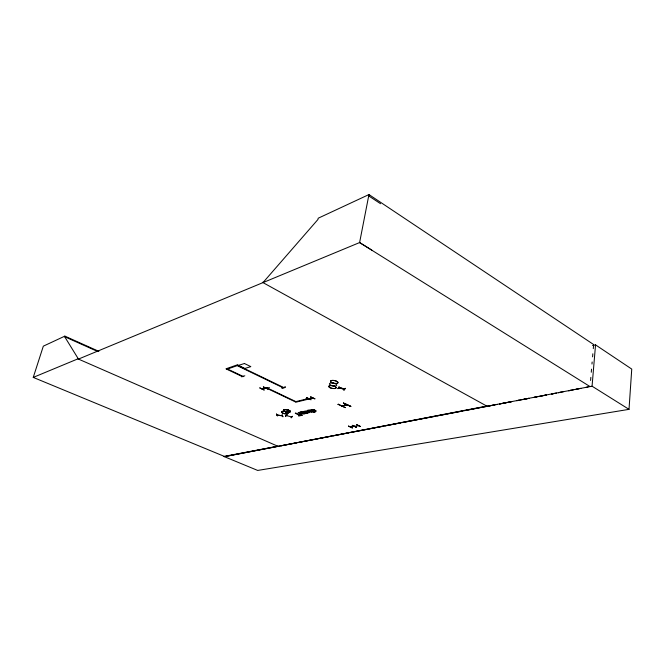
<?xml version="1.0" encoding="UTF-8"?>
<svg xmlns="http://www.w3.org/2000/svg" width="665" height="665" viewBox="0 0 665 665"><rect width="100%" height="100%" fill="white"/><g stroke="black" fill="none" stroke-linecap="round" stroke-linejoin="round"><path stroke-width="1" d="M486.747 406.066L224.363 456.664L257.696 470.438L629.015 409.349L631.75 369.083L595.541 344.877L592.557 345.559M629.015 409.349L592.058 386.199L595.541 344.877M590.578 380.447L590.844 377.363M591.276 372.234L591.542 369.158M591.975 364.029L592.149 361.984M592.59 356.856L592.848 353.78M593.288 348.651L593.637 344.545L368.959 194.562L318.211 218.211L317.937 219.492L262.991 282.608M330.015 387.662A3.732 1.355 11 0 1 331.32 385.559A3.741 1.355 11 0 1 336.066 387.953A3.732 1.355 11 0 1 330.015 387.662A3.741 1.355 11 0 1 331.32 385.567A3.732 1.355 11 0 1 336.058 387.944A3.741 1.355 11 0 1 330.006 387.67L329.99 387.604M350.854 406.431L343.414 403.173L350.854 406.431L343.497 403.065L347.92 405.168M338.369 404.195L345.393 407.645L338.019 404.345M338.535 387.836L338.734 387.313M368.959 194.562L359.607 242.567L78.462 359.083L64.671 336.714L64.854 336.124L98.869 351.361M243.307 376.39L242.442 376.664L225.967 368.826L237.53 364.761M238.452 365.21L226.881 369.258M227.654 368.601L227.546 369.05L243.565 376.631M338.576 387.57L344.537 388.95L338.751 387.479M224.421 456.431L33.25 377.404L43.325 346.166L64.854 336.124M342.151 405.991L341.685 405.766M352.425 427.928L348.468 426.049M306.615 397.728L311.12 399.773L306.773 397.67M259.816 387.903L264.288 390.047L259.84 387.936M356.365 427.312L352.5 425.392M356.54 427.246L352.492 425.417M261.993 388.959L265.443 388.019M265.052 388.127L265.609 388.102L262.318 388.842M337.945 388.609L339.25 386.747L337.97 388.701M341.311 388.302L341.777 388.593M285.368 387.03L281.977 388.011M343.797 390.097L345.376 388.277L344.054 390.18M276.549 414.046L277.43 415.982L276.549 414.054M244.82 375.8L241.378 376.781M285.451 416.215L287.022 414.794L285.485 416.19M286.74 414.702L285.717 416.215M308.951 398.668L312.442 397.803M309.416 398.692L305.393 399.374L309.1 398.468M312.716 397.903L309.042 398.767M291.137 417.736L292.45 416.248L291.145 417.761M350.38 427.013L353.913 426.29M350.646 427.096L354.179 426.373M354.561 426.29L358.485 425.691L357.978 425.667M352.392 427.969L348.485 426.115M347.122 404.935L346.714 404.628M33.25 377.404L77.955 358.842M263.323 386.939L267.937 389.067L263.473 386.939M266.914 387.753L267.33 387.961M265.668 388.41L269.425 387.562M285.393 387.013L281.985 388.102M237.671 365.875L283.29 387.87L284.337 387.82M295.185 401.776L307.13 398.85L307.97 399.258L296.016 402.167L266.083 387.919L266.756 387.737L295.875 401.61M314.986 398.8L310.48 396.789L314.794 398.884M306.881 398.701L307.155 398.95M337.97 404.428L338.394 404.328M347.122 404.869L341.76 405.866L347.072 404.927M341.752 405.916L346.781 404.786M356.265 427.196L352.167 425.334M223.407 456.539L277.721 446.198M494.328 404.952L487.187 406.315L262.367 282.259M499.432 403.979L511.668 401.652L499.415 403.971M518.808 400.288L516.771 400.679L528.949 398.31M523.912 399.316L529.008 398.352M536.148 396.988L534.111 397.379L546.264 394.993M541.252 396.016L546.356 395.043M551.451 394.071L553.488 393.688M558.592 392.716L560.628 392.325M568.791 390.771L570.836 390.388M575.932 389.416L577.968 389.025M224.363 456.664L592.058 386.199M281.187 445.791L296.49 442.857M298.527 442.466L313.822 439.532M315.867 439.141L331.162 436.215M333.198 435.824L348.502 432.89M350.538 432.499L365.833 429.565M367.878 429.174L383.173 426.248M385.21 425.858L400.505 422.923M402.549 422.533L417.844 419.598M419.881 419.208L435.184 416.282M437.221 415.891L445.375 414.32M447.42 413.929L462.715 411.003M464.752 410.613L480.055 407.678M482.092 407.288L497.378 404.362M551.36 394.013L556.447 393.04M558.484 392.649L563.579 391.668M568.666 390.696L573.762 389.723M575.799 389.333L580.894 388.352M585.981 387.379L588.018 386.988M356.523 424.644L360.546 426.564L356.673 424.644M277.139 415.002L282.367 415.808L277.164 415.085M243.174 376.348L243.639 376.565M283.855 387.612L237.422 365.218M267.031 387.72L267.463 387.903M282.093 414.902L282.949 416.822L282.168 414.877M291.478 416.905L286.457 415.608M77.921 358.851L278.128 446.373M64.671 336.714L97.755 351.527M306.723 398.742L307.272 398.892M371.801 250.107L359.607 242.567L590.055 386.598M368.693 195.901L380.555 203.714M304.545 411.269C304.803 413.306 312.143 413.447 308.369 411.569L306.1 412.084L305.426 411.652A1.438 0.482 11.5 0 1 305.426 411.327L307.388 411.145L304.545 411.269M299.026 412.807L302.018 414.411L301.478 414.528L298.144 412.657L300.156 412.142L304.021 413.954L300.588 412.724L299.026 412.807M308.435 410.662C311.785 413.838 313.73 410.23 308.435 410.662M338.543 387.77L344.32 389.208L338.535 387.803M311.827 409.848C315.551 413.322 316.873 409.125 311.827 409.848M311.07 409.648L311.694 410.538L314.038 411.386A2.078 0.698 11.4 0 0 315.301 411.452L315.942 411.311A2.053 0.69 11.4 0 0 316.207 410.895L313.647 409.549L311.07 409.648M308.942 412.425L306.598 412.325L308.336 411.926L308.942 412.425M307.945 410.272L307.72 410.347A1.663 0.557 11.5 0 0 307.579 410.721L311.902 412.217A2.361 0.79 11.4 0 0 312.774 411.868L315.002 412.533L309.599 409.964L307.945 410.272M244.429 363.514L238.452 365.384L244.836 368.468L250.838 366.623L244.429 363.514M295.817 413.131L295.252 413.264L299.782 415.384L298.352 415.708L298.959 415.991L302.392 415.218L300.347 415.251L295.817 413.131M301.195 411.901L300.572 412.042L303.622 412.691L304.454 413.854L305.127 413.705L304.462 412.849L307.338 413.206L304.312 412.566L303.464 411.377L302.791 411.535L303.473 412.4L301.195 411.901M284.77 411.361A3.416 1.131 11.9 0 0 290.198 411.677A3.416 1.131 11.9 0 0 285.701 409.574A3.416 1.131 11.9 0 0 284.77 411.361A3.416 1.131 11.9 0 0 290.189 411.693A3.4 1.122 11.9 0 0 285.709 409.59A3.416 1.131 11.9 0 0 284.761 411.386A3.408 1.122 11.9 0 0 290.181 411.693A3.416 1.131 11.9 0 0 285.701 409.59A3.408 1.122 11.9 0 0 284.77 411.377A3.4 1.122 11.9 0 0 290.181 411.685A3.408 1.122 11.9 0 0 285.701 409.59A3.4 1.122 11.9 0 0 284.778 411.369M282.675 413.131A3.375 1.106 12 0 0 288.045 413.447A3.375 1.106 12 0 0 283.589 411.369A3.375 1.106 12 0 0 282.675 413.131M282.692 413.015A3.4 1.114 12 0 0 288.086 413.331A3.4 1.114 12 0 0 283.606 411.244A3.4 1.114 12 0 0 282.692 413.015M331.744 382.575A3.807 1.397 11 0 0 337.911 382.841A3.807 1.397 11 0 0 333.09 380.397A3.807 1.397 11 0 0 331.744 382.575A3.79 1.388 11 0 0 337.887 382.849A3.79 1.388 11 0 0 333.09 380.413A3.79 1.388 11 0 0 331.752 382.583M330.605 385.126A3.757 1.372 11 0 0 336.69 385.401A3.757 1.372 11 0 0 331.926 382.99A3.757 1.372 11 0 0 330.605 385.126"/></g></svg>
